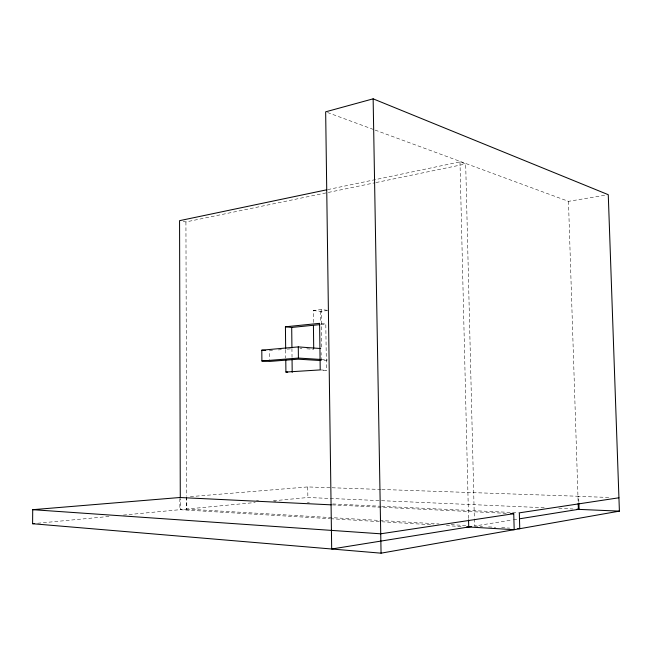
<?xml version="1.0" encoding="UTF-8"?>
<svg xmlns="http://www.w3.org/2000/svg" width="652" height="652" viewBox="0 0 652 652"><rect width="100%" height="100%" fill="white"/><g stroke="black" fill="none" stroke-linecap="round" stroke-linejoin="round"><path stroke-width="0.49" stroke-dasharray="3.26 2.44" d="M327.728 189.602L459.986 161.867L465.683 163.962L474.33 518.373M183.196 221.403L185.926 221.949L375.079 182.739M376.082 182.536L465.683 163.962M375.169 130.09L568.471 201.346L607.273 194.866M474.338 518.927L474.517 526.042L512.464 519.946M513.466 519.791L518.454 518.984M578.854 502.26L578.658 496.27L577.957 496.368L610.932 497.509M313.384 322.471L313.237 310.548L321.183 309.57L326.685 310.213M313.237 310.548L320.572 311.379L328.51 310.425M320.784 324.541L325.804 324.044L326.432 370.263L321.395 370.572M37.645 523.246L110.278 516.327M123.391 515.08L179.879 509.693L329.879 518.666M186.333 496.971L186.366 509.073L255.217 502.521M273.441 500.785L307.866 497.5L544.542 507.745M272.503 350.442L269.561 350.703L269.643 359.472M278.388 349.92L281.33 349.659M287.214 349.13L291.142 348.787M190.376 496.637L307.736 486.93L331.077 487.737M327.198 360.116L321.224 360.572L321.118 352.536M332.088 487.769L380.792 489.448M381.811 489.481L578.658 496.27M558.764 508.364L572.986 508.976M256.505 500.32L258.534 500.418M273.791 501.143L275.829 501.241M307.353 502.741L309.39 502.839M332.781 503.955L380.581 506.237M381.591 506.286L518.316 512.798M332.235 504.892L508.699 513.45M320.213 369.912L326.432 370.263M186.366 509.073L439.008 523.955M451.135 524.673L467.411 525.626M474.517 526.042L482.561 526.523M488.592 526.873L495.626 527.289M501.657 527.647L509.701 528.12M330.613 518.715L433.262 524.852M446.392 525.634L461.64 526.547M321.249 359.48L327.206 359.847M299.969 348.315L301.933 348.461M306.847 348.812L313.726 349.309M321.371 323.547L325.804 324.044M327.557 112.535L374.215 129.74M568.471 201.346L578.153 502.366M459.986 161.867L468.552 519.236M321.183 309.57L321.705 348.616M320.572 311.379L320.719 322.422M307.736 486.93L307.866 497.5M291.933 348.412L292.031 357.394M285.674 349.92L285.755 357.972M185.926 221.949L186.757 495.862M186.757 496.881L186.798 509.106L180.311 509.717L180.278 498.527M179.854 498.527L179.879 509.693"/><path stroke-width="0.98" d="M471.624 526.506L331.681 549L325.658 111.834L373.14 98.827L608.267 194.695L619.4 511.135L381.061 553.173L32.6 523.727L32.714 509.685L179.846 497.509L331.216 504.844M326.733 189.805L179.569 220.669L180.278 497.509M519.457 518.821L579.082 509.245L578.886 503.254M466.702 526.857L514.183 529.693L513.743 513.694L380.727 533.809L32.714 509.685M618.927 497.786L519.318 512.847L519.758 528.707L517.745 528.593M285.666 348.918L285.429 326.791L319.602 323.343L320.213 369.912L285.91 372.047L285.78 359.977M285.429 326.791L291.705 327.443L319.782 324.639M32.6 523.727L34.621 523.532M320.222 360.507L298.135 359.179L269.659 361.42L261.9 360.98L261.802 350.181L298.282 346.897L320.727 348.543M261.9 360.98L298.412 358.07L320.254 359.415M577.044 509.155L579.082 509.245M619.4 511.135L578.373 509.359L578.185 503.36M510.72 513.548L513.743 513.694M285.91 372.047L287.703 372.145M261.802 350.181L265.682 350.442M468.56 519.856L468.731 526.971M373.14 98.827L381.061 553.173M313.425 325.454L313.71 348.315M298.282 346.897L298.412 358.07M291.705 327.443L291.925 347.41M292.055 359.391L292.194 372.373"/></g></svg>
